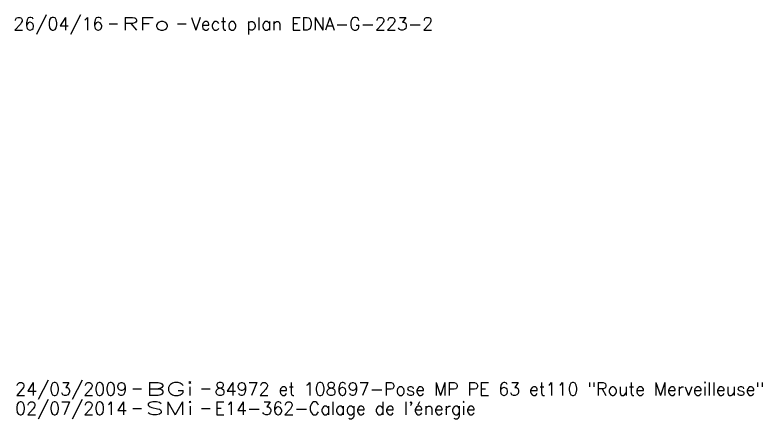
# Model space of a CAD drawing. Header units: millimetres. Extents: x 184308 to 185001, y 126998 to 128012.
# Drawn here: x 184940.57 to 184984.27, y 127737.25 to 127760.89 of the extents above; entities that cross this region are included whole.
import ezdxf
from ezdxf.enums import TextEntityAlignment as Align

# ---------------------------------------------------------------- set-up
doc = ezdxf.new("R2010")
doc.units = ezdxf.units.MM
doc.layers.get('0').update_dxf_attribs({"linetype": 'CONTINUOUS'})
doc.layers.add('G_910', color=7, linetype='CONTINUOUS', plot=False)
doc.styles.get("Standard").update_dxf_attribs({"font": 'romans.shx', "width": 0.85})

# ---------------------------------------------------------------- blocks, each defined once
blk = doc.blocks.new('GIS_MODF')
at = {"color": 0, "linetype": 'Continuous', "flags": 128}
for points in [[(-2.257, -0.012), (-1.757, -0.012)], [(1.758, -0.012), (2.258, -0.012)]]:
    blk.add_lwpolyline(points, dxfattribs=at)
at = {"color": 0, "linetype": 'Continuous'}
blk.add_attdef('DATE', text='', height=0.75, dxfattribs=at).set_placement((-2.583, -0.387), align=Align.RIGHT)
at = {"color": 0, "linetype": 'Continuous', "width": 3.590909}
blk.add_attdef('USER', text='', height=0.75, dxfattribs=at).set_placement((-1.516, -0.387), (1.306, -0.387), align=Align.FIT)
at = {"color": 0, "linetype": 'Continuous'}
blk.add_attdef('DESC', (2.528, -0.387), '', height=0.75, dxfattribs=at)

msp = doc.modelspace()

# ---------------------------------------------------------------- block references
at = {"layer": 'G_910'}
ref = msp.add_blockref('GIS_MODF', (184948.333, 127760.387), dxfattribs=at)
ref.add_attrib('DATE', '26/04/16', dxfattribs={"layer": '0', "color": 0, "linetype": 'Continuous', "height": 0.75}).set_placement((184945.75, 127760), align=Align.RIGHT)
ref.add_attrib('USER', 'RFo', dxfattribs={"layer": '0', "color": 0, "linetype": 'Continuous', "height": 0.75, "width": 1.436364}).set_placement((184946.817, 127760), (184949.638, 127760), align=Align.FIT)
ref.add_attrib('DESC', 'Vecto plan EDNA-G-223-2', (184950.86, 127760), dxfattribs={"layer": '0', "color": 0, "linetype": 'Continuous', "height": 0.75})
ref = msp.add_blockref('GIS_MODF', (184949.725, 127739.022), dxfattribs=at)
ref.add_attrib('DATE', '24/03/2009', dxfattribs={"layer": '0', "color": 0, "linetype": 'Continuous', "height": 0.75}).set_placement((184947.143, 127738.635), align=Align.RIGHT)
ref.add_attrib('USER', 'BGi', dxfattribs={"layer": '0', "color": 0, "linetype": 'Continuous', "height": 0.75, "width": 1.680851}).set_placement((184948.21, 127738.635), (184951.031, 127738.635), align=Align.FIT)
ref.add_attrib('DESC', '84972 et 108697-Pose MP PE 63 et110 "Route Merveilleuse"', (184952.253, 127738.635), dxfattribs={"layer": '0', "color": 0, "linetype": 'Continuous', "height": 0.75})
ref = msp.add_blockref('GIS_MODF', (184949.725, 127737.887), dxfattribs=at)
ref.add_attrib('DATE', '02/07/2014', dxfattribs={"layer": '0', "color": 0, "linetype": 'Continuous', "height": 0.75}).set_placement((184947.143, 127737.5), align=Align.RIGHT)
ref.add_attrib('USER', 'SMi', dxfattribs={"layer": '0', "color": 0, "linetype": 'Continuous', "height": 0.75, "width": 1.612245}).set_placement((184948.21, 127737.5), (184951.031, 127737.5), align=Align.FIT)
ref.add_attrib('DESC', "E14-362-Calage de l'énergie", (184952.253, 127737.5), dxfattribs={"layer": '0', "color": 0, "linetype": 'Continuous', "height": 0.75})

doc.saveas('drawing.dxf')
